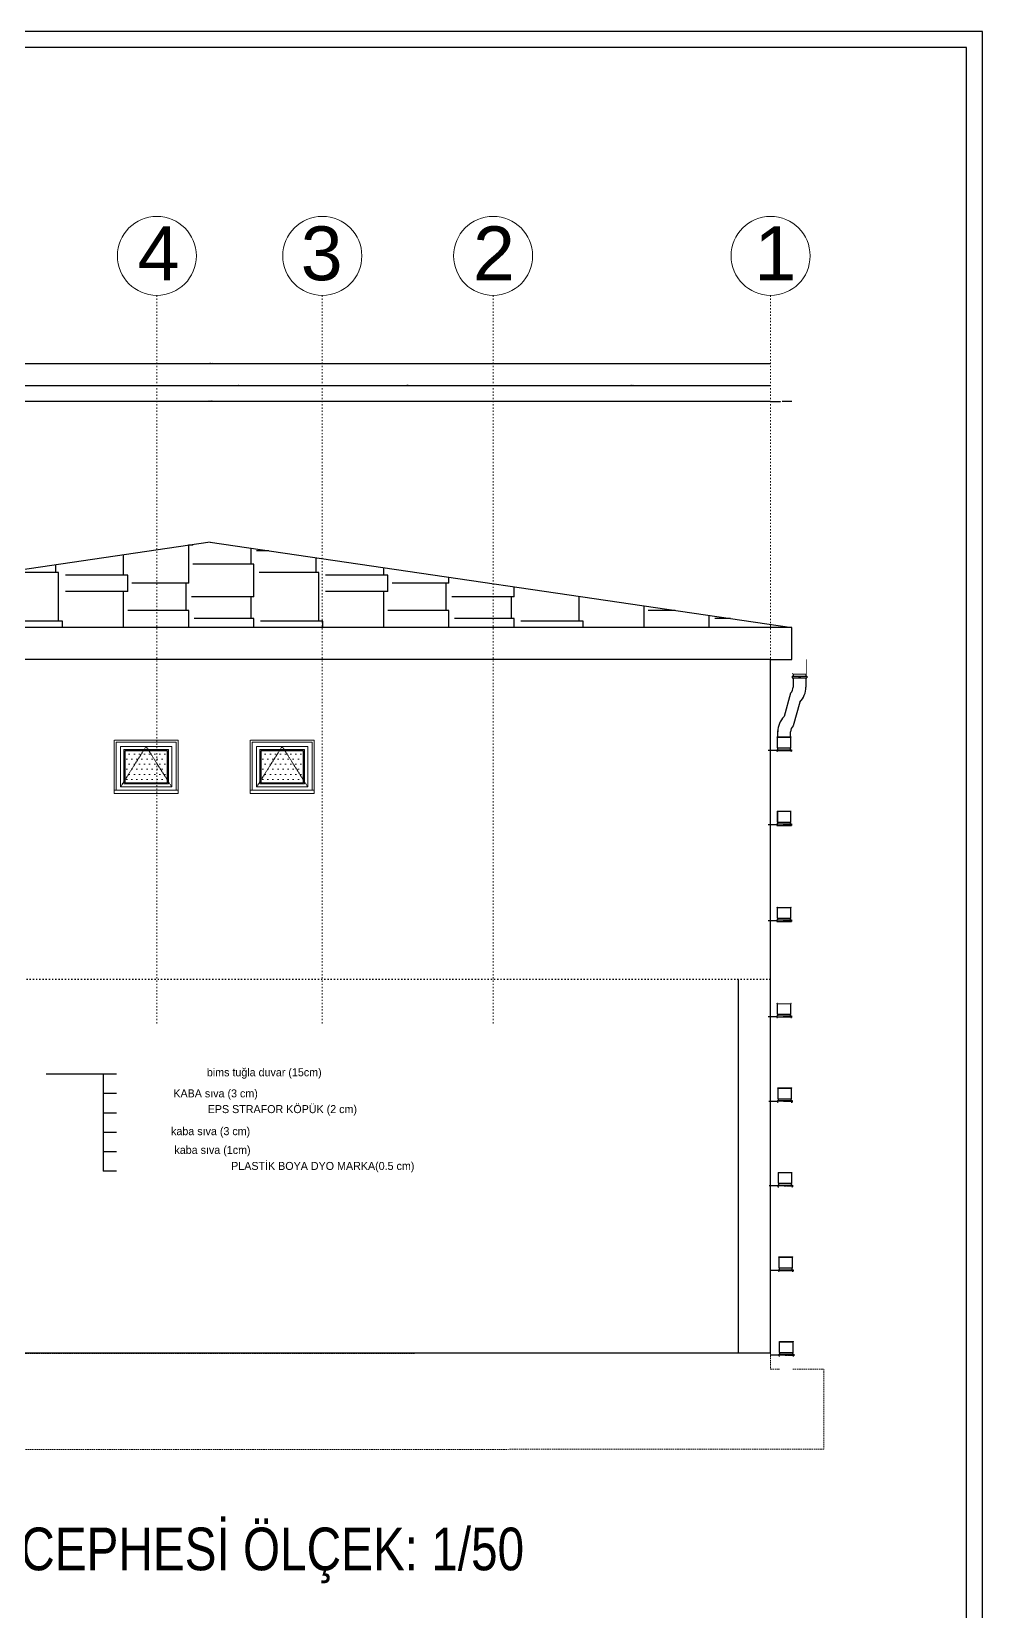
# Model space of a CAD drawing. Header units: centimetres. Extents: x -373760 to 14750, y -122502 to 29584.
# Drawn here: x -191455 to -182547, y -71393 to -56589 of the extents above; entities that cross this region are included whole.
import ezdxf
from ezdxf.enums import TextEntityAlignment as Align

# ---------------------------------------------------------------- set-up
doc = ezdxf.new("R2010")
doc.units = ezdxf.units.CM
doc.set_wipeout_variables(frame=1)
for name, pattern in [('ACAD_ISO03W100', [30, 12, -18]), ('DUZ', [0]), ('GOP TABYA_A BLOK_NK$0$2+1 B$0$HIDDEN', [0.375, 0.25, -0.125]), ('HIDDEN', [0.375, 0.25, -0.125])]:
    doc.linetypes.add(name, pattern=pattern)
for name, color, linetype in [('Aks', 7, 'Continuous'), ('CER', 4, 'Continuous'), ('GOR-010', 1, 'Continuous'), ('Standart', 7, 'Continuous'), ('Tarama', 253, 'Continuous')]:
    doc.layers.add(name, color=color, linetype=linetype)
for name, color, linetype, lineweight in [('AKSLAR-P', 211, 'Continuous', 9), ('denizlik', 233, 'Continuous', 18), ('duvar', 10, 'Continuous', 25), ('hidden', 2, 'HIDDEN', 20), ('KAPI', 205, 'Continuous', 25), ('MS YAZI', 7, 'DUZ', 15), ('YYM', 20, 'Continuous', 25), ('Ölçü iç KGK', 124, 'Continuous', 20)]:
    doc.layers.add(name, color=color, linetype=linetype, lineweight=lineweight)
doc.layers.add('TAŞ GRİ İNCE', color=7, linetype='Continuous', lineweight=20, true_color=0x3b617d)
doc.styles.get("Standard").update_dxf_attribs({"font": 'arial.ttf'})
doc.styles.add('YAZI', font='arial.ttf', dxfattribs={"height": 34})
doc.dimstyles.new('Aydın İç Ölçü', dxfattribs={"dimtxt": 7, "dimasz": 3, "dimexe": 0.18, "dimexo": 0.0625, "dimgap": 1, "dimtad": 0, "dimdec": 0, "dimzin": 0, "dimdsep": 46, "dimtxsty": 'Standard', "dimblk": 'DOT', "dimcen": 1, "dimse1": 1, "dimse2": 1, "dimclrd": 256, "dimclrt": 6, "dimadec": 0, "dimazin": 0, "dimtfac": 1, "dimtdec": 0, "dimtix": 1, "dimtofl": 0, "dimtmove": 0, "dimatfit": 3, "dimldrblk": 'DOT', "dimfxl": 1, "dimtolj": 1, "dimtzin": 0, "dimarcsym": 0})
doc.dimstyles.new('aydın ölçü', dxfattribs={"dimtxt": 10, "dimasz": 2.5, "dimexe": 5, "dimexo": 5, "dimtad": 1, "dimdec": 0, "dimtxsty": 'Standard', "dimblk": 'ARCHTICK', "dimcen": 2.5, "dimse1": 1, "dimse2": 1, "dimadec": 0, "dimazin": 0, "dimtfac": 1, "dimtdec": 0, "dimtix": 1, "dimtmove": 0, "dimatfit": 3, "dimfxl": 5, "dimfxlon": 1, "dimarcsym": 0})

# ---------------------------------------------------------------- blocks, each defined once
blk = doc.blocks.new('_ArchTick')
at = {"color": 0, "linetype": 'ByBlock', "const_width": 0.15}
blk.add_lwpolyline([(-0.5, -0.5), (0.5, 0.5)], dxfattribs=at)
blk = doc.blocks.new('*D691')
at = {"layer": 'Defpoints', "color": 0, "ltscale": 0.45, "transparency": 16777216}
for p in [(-195031, -59779), (-184532, -59779), (-195031, -60056)]:
    blk.add_point(p, dxfattribs=at)
at = {"layer": 'Ölçü iç KGK', "color": 0, "lineweight": -2, "ltscale": 0.45, "transparency": 16777216}
blk.add_line((-184532, -60056), (-195031, -60056), dxfattribs=at)
at = {"layer": 'Ölçü iç KGK', "color": 0, "lineweight": -2, "ltscale": 0.45, "transparency": 16777216, "xscale": 2.5, "yscale": 2.5, "zscale": 2.5, "rotation": 180}
blk.add_blockref('_ArchTick', (-195031, -60056), dxfattribs=at)
at = {"layer": 'Ölçü iç KGK', "color": 0, "lineweight": -2, "ltscale": 0.45, "transparency": 16777216, "xscale": 2.5, "yscale": 2.5, "zscale": 2.5}
blk.add_blockref('_ArchTick', (-184532, -60056), dxfattribs=at)
at = {"layer": 'Ölçü iç KGK', "color": 0, "lineweight": -2, "ltscale": 0.45, "transparency": 16777216, "insert": (-189781, -60050), "char_height": 10, "attachment_point": 5}
blk.add_mtext('10499', dxfattribs=at)
blk = doc.blocks.new('*D692')
at = {"layer": 'Defpoints', "color": 0, "ltscale": 0.45, "transparency": 16777216}
for p in [(-187132, -59834), (-187132, -59909), (-184532, -59834)]:
    blk.add_point(p, dxfattribs=at)
at = {"layer": 'Ölçü iç KGK', "color": 0, "lineweight": -2, "ltscale": 0.45, "transparency": 16777216}
blk.add_line((-184532, -59909), (-187132, -59909), dxfattribs=at)
at = {"layer": 'Ölçü iç KGK', "color": 0, "lineweight": -2, "ltscale": 0.45, "transparency": 16777216, "xscale": 2.5, "yscale": 2.5, "zscale": 2.5, "rotation": 180}
blk.add_blockref('_ArchTick', (-187132, -59909), dxfattribs=at)
at = {"layer": 'Ölçü iç KGK', "color": 0, "lineweight": -2, "ltscale": 0.45, "transparency": 16777216, "xscale": 2.5, "yscale": 2.5, "zscale": 2.5}
blk.add_blockref('_ArchTick', (-184532, -59909), dxfattribs=at)
at = {"layer": 'Ölçü iç KGK', "color": 0, "lineweight": -2, "ltscale": 0.45, "transparency": 16777216, "insert": (-185832, -59903), "char_height": 10, "attachment_point": 5}
blk.add_mtext('2600', dxfattribs=at)
blk = doc.blocks.new('*D693')
at = {"layer": 'Defpoints', "color": 0, "ltscale": 0.45, "transparency": 16777216}
for p in [(-188732, -59909), (-188732, -59909), (-187132, -59834)]:
    blk.add_point(p, dxfattribs=at)
at = {"layer": 'Ölçü iç KGK', "color": 0, "lineweight": -2, "ltscale": 0.45, "transparency": 16777216}
blk.add_line((-187132, -59909), (-188732, -59909), dxfattribs=at)
at = {"layer": 'Ölçü iç KGK', "color": 0, "lineweight": -2, "ltscale": 0.45, "transparency": 16777216, "xscale": 2.5, "yscale": 2.5, "zscale": 2.5, "rotation": 180}
blk.add_blockref('_ArchTick', (-188732, -59909), dxfattribs=at)
at = {"layer": 'Ölçü iç KGK', "color": 0, "lineweight": -2, "ltscale": 0.45, "transparency": 16777216, "xscale": 2.5, "yscale": 2.5, "zscale": 2.5}
blk.add_blockref('_ArchTick', (-187132, -59909), dxfattribs=at)
at = {"layer": 'Ölçü iç KGK', "color": 0, "lineweight": -2, "ltscale": 0.45, "transparency": 16777216, "insert": (-187932, -59903), "char_height": 10, "attachment_point": 5}
blk.add_mtext('1600', dxfattribs=at)
blk = doc.blocks.new('*D694')
at = {"layer": 'Defpoints', "color": 0, "ltscale": 0.45, "transparency": 16777216}
for p in [(-190282, -59909), (-190282, -59909), (-188732, -59909)]:
    blk.add_point(p, dxfattribs=at)
at = {"layer": 'Ölçü iç KGK', "color": 0, "lineweight": -2, "ltscale": 0.45, "transparency": 16777216}
blk.add_line((-188732, -59909), (-190282, -59909), dxfattribs=at)
at = {"layer": 'Ölçü iç KGK', "color": 0, "lineweight": -2, "ltscale": 0.45, "transparency": 16777216, "xscale": 2.5, "yscale": 2.5, "zscale": 2.5, "rotation": 180}
blk.add_blockref('_ArchTick', (-190282, -59909), dxfattribs=at)
at = {"layer": 'Ölçü iç KGK', "color": 0, "lineweight": -2, "ltscale": 0.45, "transparency": 16777216, "xscale": 2.5, "yscale": 2.5, "zscale": 2.5}
blk.add_blockref('_ArchTick', (-188732, -59909), dxfattribs=at)
at = {"layer": 'Ölçü iç KGK', "color": 0, "lineweight": -2, "ltscale": 0.45, "transparency": 16777216, "insert": (-189507, -59903), "char_height": 10, "attachment_point": 5}
blk.add_mtext('1550', dxfattribs=at)
blk = doc.blocks.new('*D695')
at = {"layer": 'Defpoints', "color": 0, "ltscale": 0.45, "transparency": 16777216}
for p in [(-195031, -59909), (-195031, -59909), (-190282, -59909)]:
    blk.add_point(p, dxfattribs=at)
at = {"layer": 'Ölçü iç KGK', "color": 0, "lineweight": -2, "ltscale": 0.45, "transparency": 16777216}
blk.add_line((-190282, -59909), (-195031, -59909), dxfattribs=at)
at = {"layer": 'Ölçü iç KGK', "color": 0, "lineweight": -2, "ltscale": 0.45, "transparency": 16777216, "xscale": 2.5, "yscale": 2.5, "zscale": 2.5, "rotation": 180}
blk.add_blockref('_ArchTick', (-195031, -59909), dxfattribs=at)
at = {"layer": 'Ölçü iç KGK', "color": 0, "lineweight": -2, "ltscale": 0.45, "transparency": 16777216, "xscale": 2.5, "yscale": 2.5, "zscale": 2.5}
blk.add_blockref('_ArchTick', (-190282, -59909), dxfattribs=at)
at = {"layer": 'Ölçü iç KGK', "color": 0, "lineweight": -2, "ltscale": 0.45, "transparency": 16777216, "insert": (-192656, -59903), "char_height": 10, "attachment_point": 5}
blk.add_mtext('4749', dxfattribs=at)
blk = doc.blocks.new('*D696')
at = {"layer": 'Defpoints', "color": 0, "ltscale": 0.45, "transparency": 16777216}
for p in [(-195031, -59595), (-184532, -59595), (-195031, -59702)]:
    blk.add_point(p, dxfattribs=at)
at = {"layer": 'Ölçü iç KGK', "color": 0, "lineweight": -2, "ltscale": 0.45, "transparency": 16777216}
blk.add_line((-184532, -59702), (-195031, -59702), dxfattribs=at)
at = {"layer": 'Ölçü iç KGK', "color": 0, "lineweight": -2, "ltscale": 0.45, "transparency": 16777216, "xscale": 2.5, "yscale": 2.5, "zscale": 2.5, "rotation": 180}
blk.add_blockref('_ArchTick', (-195031, -59702), dxfattribs=at)
at = {"layer": 'Ölçü iç KGK', "color": 0, "lineweight": -2, "ltscale": 0.45, "transparency": 16777216, "xscale": 2.5, "yscale": 2.5, "zscale": 2.5}
blk.add_blockref('_ArchTick', (-184532, -59702), dxfattribs=at)
at = {"layer": 'Ölçü iç KGK', "color": 0, "lineweight": -2, "ltscale": 0.45, "transparency": 16777216, "insert": (-189781, -59696), "char_height": 10, "attachment_point": 5}
blk.add_mtext('10499', dxfattribs=at)
blk = doc.blocks.new('_Dot')
at = {"color": 0, "linetype": 'ByBlock', "lineweight": -2}
blk.add_line((-0.5, 0), (-1, 0), dxfattribs=at)
at = {"color": 0, "linetype": 'ByBlock', "const_width": 0.5}
blk.add_lwpolyline([(-0.25, 0, 1), (0.25, 0, 1)], format="xyb", close=True, dxfattribs=at)
blk = doc.blocks.new('*D697')
at = {"layer": 'Defpoints', "color": 0, "ltscale": 0.45, "transparency": 16777216}
for p in [(-184532, -60056), (-184532, -60214), (-184332, -60214)]:
    blk.add_point(p, dxfattribs=at)
at = {"layer": 'Ölçü iç KGK', "lineweight": -2, "ltscale": 0.45, "transparency": 16777216}
for p, q in [((-184529, -60056), (-184440, -60056)), ((-184335, -60056), (-184423, -60056))]:
    blk.add_line(p, q, dxfattribs=at)
at = {"layer": 'Ölçü iç KGK', "lineweight": -2, "ltscale": 0.45, "transparency": 16777216, "xscale": 3, "yscale": 3, "zscale": 3, "rotation": 180}
blk.add_blockref('_Dot', (-184532, -60056), dxfattribs=at)
at = {"layer": 'Ölçü iç KGK', "lineweight": -2, "ltscale": 0.45, "transparency": 16777216, "xscale": 3, "yscale": 3, "zscale": 3}
blk.add_blockref('_Dot', (-184332, -60056), dxfattribs=at)
at = {"layer": 'Ölçü iç KGK', "color": 6, "lineweight": -2, "ltscale": 0.45, "transparency": 16777216, "insert": (-184432, -60056), "char_height": 7, "attachment_point": 5}
blk.add_mtext('\\A1;200', dxfattribs=at)

msp = doc.modelspace()

# ---------------------------------------------------------------- hatches: boundary and pattern name
at = {"layer": 'Tarama'}
h = msp.add_hatch(dxfattribs=at)
h.set_pattern_fill('AR-RSHKE', color=252, scale=2, angle=90)
h.set_pattern_definition([(90, (-79646.14, 62472.5), (-609.6, 1295.4), [304.8, -254, 355.6, -152.4, 457.2, -203.2]), (90, (-79671.54, 62777.3), (-609.6, 1295.4), [254, -965.2, 203.2, -304.8]), (90, (-79608.04, 63386.9), (-609.6, 1295.4), [152.4, -1574.8]), (180, (-79646.14, 62472.5), (-609.6, -431.8), [584.2, -1854.2]), (180, (-79646.14, 62777.3), (-609.6, -431.8), [571.5, -1866.9]), (180, (-79646.14, 63031.3), (-609.6, -431.8), [533.4, -1905]), (180, (-79608.04, 63386.9), (-609.6, -431.8), [584.2, -1854.2]), (180, (-79608.04, 63539.3), (-609.6, -431.8), [584.2, -1854.2]), (180, (-79646.14, 63996.5), (-609.6, -431.8), [558.8, -1879.6])])
h.paths.add_polyline_path([(-195030.98, -62143.4), (-195030.98, -62172.86), (-190281.65, -62172.86), (-190281.65, -61446.26)])
h.paths.add_polyline_path([(-189781.62, -61372.86), (-190281.65, -61446.26), (-190281.65, -62172.86), (-188731.63, -62172.86), (-188731.63, -61526.98)])
h.paths.add_polyline_path([(-187131.63, -62172.86), (-187131.63, -61761.84), (-188731.63, -61526.98), (-188731.63, -62172.86)])
h.paths.add_polyline_path([(-187131.63, -61761.84), (-187131.63, -62172.86), (-184531.62, -62172.86), (-184531.62, -62143.5)])

# ---------------------------------------------------------------- linework, layer by layer
at = {"layer": 'Aks', "color": 255, "linetype": 'GOP TABYA_A BLOK_NK$0$2+1 B$0$HIDDEN', "lineweight": 5, "ltscale": 55}
msp.add_lwpolyline([(-184531.62, -68972.86), (-184531.62, -69122.81), (-184031.62, -69122.81), (-184031.62, -69872.88), (-195531.33, -69878.72), (-195531.62, -69128.72), (-195031.62, -69128.72), (-195031.62, -68972.86), (-194731.62, -68978.72), (-184531.62, -68972.86)], dxfattribs=at)
at = {"layer": 'AKSLAR-P', "linetype": 'ACAD_ISO03W100'}
for p, q in [((-188731.63, -59060.83), (-188731.63, -65884.88)), ((-187131.63, -59060.83), (-187131.63, -65884.88))]:
    msp.add_line(p, q, dxfattribs=at)
at = {"layer": 'AKSLAR-P'}
for centre in [(-190281.65, -58690.61), (-188731.63, -58690.61), (-187131.63, -58690.61), (-184531.62, -58690.61)]:
    msp.add_circle(centre, 370.22, dxfattribs=at)
at = {"layer": 'CER', "color": 2}
for points in [[(-215852.52, -86588.86), (-182547.49, -86588.86), (-182547.49, -56588.86), (-215852.52, -56588.86)], [(-215702.52, -86438.86), (-182697.49, -86438.86), (-182697.49, -56738.86), (-215702.52, -56738.86)]]:
    msp.add_lwpolyline(points, close=True, dxfattribs=at)
at = {"layer": 'duvar', "ltscale": 0.45}
for p, q in [((-189781.62, -61372.86), (-195231.62, -62172.86)), ((-189781.62, -61372.86), (-184331.62, -62172.86)), ((-184331.62, -62172.86), (-195231.62, -62172.86)), ((-184331.62, -62472.86), (-184331.62, -62172.86)), ((-184531.62, -62472.86), (-195031.62, -62472.86)), ((-184531.62, -62472.86), (-184331.62, -62472.86))]:
    msp.add_line(p, q, dxfattribs=at)
at = {"layer": 'duvar'}
for p, q in [((-184531.62, -68972.86), (-184531.62, -62472.86)), ((-184831.62, -68972.86), (-184831.62, -65472.86)), ((-184531.62, -68972.86), (-195031.62, -68972.86))]:
    msp.add_line(p, q, dxfattribs=at)
at = {"layer": 'duvar', "linetype": 'ACAD_ISO03W100'}
msp.add_line((-184531.62, -65472.86), (-195031.62, -65472.86), dxfattribs=at)
at = {"layer": 'GOR-010', "color": 192}
for p, q in [((-184200.57, -62472.31), (-184200.57, -62605.11)), ((-184323, -62607.23), (-184323, -62605.11)), ((-184323, -62605.11), (-184197.39, -62605.11)), ((-184323, -62607.23), (-184323, -62605.11)), ((-184323, -62605.11), (-184197.39, -62605.11)), ((-184323, -62607.23), (-184323, -62605.11)), ((-184323, -62605.11), (-184197.39, -62605.11)), ((-184323, -62607.23), (-184197.39, -62607.23)), ((-184323, -62607.23), (-184197.39, -62607.23)), ((-184323, -62607.23), (-184197.39, -62607.23)), ((-184320.57, -62607.23), (-184320.57, -62628.37)), ((-184320.57, -62607.23), (-184320.57, -62628.37)), ((-184320.57, -62607.23), (-184320.57, -62628.37)), ((-184200.57, -62607.23), (-184200.57, -62628.37)), ((-184200.57, -62607.23), (-184200.57, -62628.37)), ((-184200.57, -62607.23), (-184200.57, -62628.37)), ((-184197.39, -62607.23), (-184197.39, -62605.11)), ((-184197.39, -62607.23), (-184197.39, -62605.11)), ((-184197.39, -62607.23), (-184197.39, -62605.11)), ((-184328.94, -62628.37), (-184328.94, -62643.37)), ((-184328.94, -62628.37), (-184265.39, -62628.37)), ((-184328.94, -62628.37), (-184328.94, -62643.37)), ((-184328.94, -62628.37), (-184265.39, -62628.37)), ((-184328.94, -62628.37), (-184328.94, -62643.37)), ((-184328.94, -62628.37), (-184265.39, -62628.37)), ((-184328.94, -62643.37), (-184265.63, -62643.37)), ((-184328.94, -62643.37), (-184265.63, -62643.37)), ((-184328.94, -62643.37), (-184265.63, -62643.37)), ((-184320.57, -62643.37), (-184320.57, -62730.97)), ((-184270.66, -62635.86), (-184248.34, -62635.86)), ((-184270.66, -62635.86), (-184248.34, -62635.86)), ((-184270.66, -62635.86), (-184248.34, -62635.86)), ((-184264.6, -62628.37), (-184260.26, -62628.37)), ((-184264.6, -62628.37), (-184264.6, -62643.37)), ((-184264.6, -62628.37), (-184260.26, -62628.37)), ((-184264.6, -62628.37), (-184264.6, -62643.37)), ((-184264.6, -62628.37), (-184260.26, -62628.37)), ((-184264.6, -62628.37), (-184264.6, -62643.37)), ((-184264.6, -62643.37), (-184260.26, -62643.37)), ((-184264.6, -62643.37), (-184260.26, -62643.37)), ((-184264.6, -62643.37), (-184260.26, -62643.37)), ((-184260.26, -62628.37), (-184260.26, -62643.37)), ((-184260.26, -62628.37), (-184260.26, -62643.37)), ((-184260.26, -62628.37), (-184260.26, -62643.37)), ((-184259.69, -62628.37), (-184259.69, -62643.37)), ((-184259.69, -62628.37), (-184255.35, -62628.37)), ((-184259.69, -62628.37), (-184259.69, -62643.37)), ((-184259.69, -62628.37), (-184255.35, -62628.37)), ((-184259.69, -62628.37), (-184259.69, -62643.37)), ((-184259.69, -62628.37), (-184255.35, -62628.37)), ((-184259.69, -62643.37), (-184255.35, -62643.37)), ((-184259.69, -62643.37), (-184255.35, -62643.37)), ((-184259.69, -62643.37), (-184255.35, -62643.37)), ((-184255.35, -62628.37), (-184255.35, -62643.37)), ((-184255.35, -62628.37), (-184255.35, -62643.37)), ((-184255.35, -62628.37), (-184255.35, -62643.37)), ((-184254.21, -62643.37), (-184191.28, -62643.37)), ((-184254.21, -62643.37), (-184191.28, -62643.37)), ((-184254.21, -62643.37), (-184191.28, -62643.37)), ((-184254.09, -62628.37), (-184191.28, -62628.37)), ((-184254.09, -62628.37), (-184191.28, -62628.37)), ((-184254.09, -62628.37), (-184191.28, -62628.37)), ((-184200.57, -62643.37), (-184200.57, -62730.97)), ((-184191.28, -62628.37), (-184191.28, -62643.37)), ((-184191.28, -62628.37), (-184191.28, -62643.37)), ((-184191.28, -62628.37), (-184191.28, -62643.37)), ((-184343.83, -62787.37), (-184405.7, -63007.88)), ((-184259.15, -62872.39), (-184320.85, -63093.27)), ((-184469.16, -63198.63), (-184337.92, -63198.63)), ((-184469.16, -63200.75), (-184469.16, -63198.63)), ((-184469.16, -63200.75), (-184337.92, -63200.75)), ((-184466.72, -63300.75), (-184466.72, -63200.75)), ((-184464.28, -63198.63), (-184464.28, -63141.95)), ((-184344.28, -63198.63), (-184344.28, -63149.84)), ((-184341.1, -63300.75), (-184341.1, -63200.75)), ((-184337.92, -63200.75), (-184337.92, -63198.63)), ((-184472.66, -63325.78), (-184553.51, -63325.78)), ((-184472.66, -63318.28), (-184472.66, -63333.28)), ((-184472.66, -63318.28), (-184409.1, -63318.28)), ((-184472.66, -63333.28), (-184409.35, -63333.28)), ((-184466.72, -63300.75), (-184463.54, -63303.93)), ((-184466.72, -63300.75), (-184341.1, -63300.75)), ((-184466.72, -63300.75), (-184463.54, -63303.93)), ((-184463.54, -63318.28), (-184463.54, -63303.93)), ((-184414.38, -63325.76), (-184392.06, -63325.76)), ((-184408.31, -63318.28), (-184403.98, -63318.28)), ((-184408.31, -63318.28), (-184408.31, -63333.28)), ((-184408.31, -63333.28), (-184403.98, -63333.28)), ((-184403.98, -63318.28), (-184403.98, -63333.28)), ((-184403.4, -63318.28), (-184403.4, -63333.28)), ((-184403.4, -63318.28), (-184399.07, -63318.28)), ((-184403.4, -63333.28), (-184399.07, -63333.28)), ((-184399.07, -63318.28), (-184399.07, -63333.28)), ((-184397.92, -63333.28), (-184334.99, -63333.28)), ((-184397.8, -63318.28), (-184334.99, -63318.28)), ((-184387.66, -63325.78), (-184334.99, -63325.78)), ((-184341.1, -63300.75), (-184344.28, -63303.93)), ((-184344.28, -63318.28), (-184344.28, -63303.93)), ((-184334.99, -63318.28), (-184334.99, -63333.28)), ((-184469.16, -64795.72), (-184469.16, -64793.6)), ((-184469.16, -64793.6), (-184337.92, -64793.6)), ((-184469.16, -64795.72), (-184337.92, -64795.72)), ((-184337.92, -64795.72), (-184337.92, -64793.6)), ((-184469.16, -65693.6), (-184337.92, -65693.6)), ((-184469.16, -65695.72), (-184469.16, -65693.6)), ((-184469.16, -65695.72), (-184337.92, -65695.72)), ((-184466.72, -65795.72), (-184466.72, -65695.72)), ((-184341.1, -65795.72), (-184341.1, -65695.72)), ((-184337.92, -65695.72), (-184337.92, -65693.6)), ((-184472.66, -65820.75), (-184553.51, -65820.75)), ((-184472.66, -65813.25), (-184472.66, -65828.25)), ((-184472.66, -65813.25), (-184409.1, -65813.25)), ((-184472.66, -65828.25), (-184409.35, -65828.25)), ((-184466.72, -65795.72), (-184463.54, -65798.9)), ((-184466.72, -65795.72), (-184341.1, -65795.72)), ((-184466.72, -65795.72), (-184463.54, -65798.9)), ((-184463.54, -65813.25), (-184463.54, -65798.9)), ((-184414.38, -65820.73), (-184392.06, -65820.73)), ((-184408.31, -65813.25), (-184403.98, -65813.25)), ((-184408.31, -65813.25), (-184408.31, -65828.25)), ((-184408.31, -65828.25), (-184403.98, -65828.25)), ((-184403.98, -65813.25), (-184403.98, -65828.25)), ((-184403.4, -65813.25), (-184403.4, -65828.25)), ((-184403.4, -65813.25), (-184399.07, -65813.25)), ((-184403.4, -65828.25), (-184399.07, -65828.25)), ((-184399.07, -65813.25), (-184399.07, -65828.25)), ((-184397.92, -65828.25), (-184334.99, -65828.25)), ((-184397.8, -65813.25), (-184334.99, -65813.25)), ((-184387.66, -65820.75), (-184334.99, -65820.75)), ((-184341.1, -65795.72), (-184344.28, -65798.9)), ((-184344.28, -65813.25), (-184344.28, -65798.9)), ((-184334.99, -65813.25), (-184334.99, -65828.25)), ((-184467.78, -66613.41), (-184548.64, -66613.41)), ((-184467.78, -66605.91), (-184467.78, -66620.91)), ((-184467.78, -66605.91), (-184404.23, -66605.91)), ((-184461.85, -66588.38), (-184458.67, -66591.56)), ((-184461.85, -66588.38), (-184336.23, -66588.38)), ((-184461.85, -66588.38), (-184458.67, -66591.56)), ((-184458.67, -66605.91), (-184458.67, -66591.56)), ((-184409.51, -66613.39), (-184387.18, -66613.39)), ((-184403.44, -66605.91), (-184399.11, -66605.91)), ((-184403.44, -66605.91), (-184403.44, -66620.91)), ((-184399.11, -66605.91), (-184399.11, -66620.91)), ((-184398.53, -66605.91), (-184398.53, -66620.91)), ((-184398.53, -66605.91), (-184394.2, -66605.91)), ((-184394.2, -66605.91), (-184394.2, -66620.91)), ((-184392.93, -66605.91), (-184330.12, -66605.91)), ((-184382.78, -66613.41), (-184330.12, -66613.41)), ((-184336.23, -66588.38), (-184339.41, -66591.56)), ((-184339.41, -66605.91), (-184339.41, -66591.56)), ((-184330.12, -66605.91), (-184330.12, -66620.91)), ((-184467.78, -66620.91), (-184404.48, -66620.91)), ((-184403.44, -66620.91), (-184399.11, -66620.91)), ((-184398.53, -66620.91), (-184394.2, -66620.91)), ((-184393.05, -66620.91), (-184330.12, -66620.91)), ((-184462.91, -67406.07), (-184543.77, -67406.07)), ((-184462.91, -67398.57), (-184462.91, -67413.57)), ((-184462.91, -67398.57), (-184399.36, -67398.57)), ((-184462.91, -67413.57), (-184399.61, -67413.57)), ((-184456.98, -67381.04), (-184453.8, -67384.22)), ((-184456.98, -67381.04), (-184331.36, -67381.04)), ((-184456.98, -67381.04), (-184453.8, -67384.22)), ((-184453.8, -67398.57), (-184453.8, -67384.22)), ((-184404.63, -67406.05), (-184382.31, -67406.05)), ((-184398.57, -67398.57), (-184394.23, -67398.57)), ((-184398.57, -67398.57), (-184398.57, -67413.57)), ((-184398.57, -67413.57), (-184394.23, -67413.57)), ((-184394.23, -67398.57), (-184394.23, -67413.57)), ((-184393.66, -67398.57), (-184393.66, -67413.57)), ((-184393.66, -67398.57), (-184389.32, -67398.57)), ((-184393.66, -67413.57), (-184389.32, -67413.57)), ((-184389.32, -67398.57), (-184389.32, -67413.57)), ((-184388.18, -67413.57), (-184325.25, -67413.57)), ((-184388.06, -67398.57), (-184325.25, -67398.57)), ((-184377.91, -67406.07), (-184325.25, -67406.07)), ((-184331.36, -67381.04), (-184334.54, -67384.22)), ((-184334.54, -67398.57), (-184334.54, -67384.22)), ((-184325.25, -67398.57), (-184325.25, -67413.57)), ((-184458.04, -68198.73), (-184538.9, -68198.73)), ((-184458.04, -68191.23), (-184458.04, -68206.23)), ((-184458.04, -68191.23), (-184394.49, -68191.23)), ((-184458.04, -68206.23), (-184394.73, -68206.23)), ((-184452.1, -68173.7), (-184448.92, -68176.88)), ((-184452.1, -68173.7), (-184326.49, -68173.7)), ((-184452.1, -68173.7), (-184448.92, -68176.88)), ((-184448.92, -68191.23), (-184448.92, -68176.88)), ((-184399.76, -68198.71), (-184377.44, -68198.71)), ((-184393.7, -68191.23), (-184389.36, -68191.23)), ((-184393.7, -68191.23), (-184393.7, -68206.23)), ((-184393.7, -68206.23), (-184389.36, -68206.23)), ((-184389.36, -68191.23), (-184389.36, -68206.23)), ((-184388.79, -68191.23), (-184388.79, -68206.23)), ((-184388.79, -68191.23), (-184384.45, -68191.23)), ((-184388.79, -68206.23), (-184384.45, -68206.23)), ((-184384.45, -68191.23), (-184384.45, -68206.23)), ((-184383.31, -68206.23), (-184320.38, -68206.23)), ((-184383.18, -68191.23), (-184320.38, -68191.23)), ((-184373.04, -68198.73), (-184320.38, -68198.73)), ((-184326.49, -68173.7), (-184329.67, -68176.88)), ((-184329.67, -68191.23), (-184329.67, -68176.88)), ((-184320.38, -68191.23), (-184320.38, -68206.23)), ((-184453.17, -68983.89), (-184453.17, -68998.89)), ((-184453.17, -68983.89), (-184389.62, -68983.89)), ((-184447.23, -68966.36), (-184444.05, -68969.54)), ((-184447.23, -68966.36), (-184321.62, -68966.36)), ((-184447.23, -68966.36), (-184444.05, -68969.54)), ((-184444.05, -68983.89), (-184444.05, -68969.54)), ((-184388.82, -68983.89), (-184384.49, -68983.89)), ((-184388.82, -68983.89), (-184388.82, -68998.89)), ((-184384.49, -68983.89), (-184384.49, -68998.89)), ((-184383.91, -68983.89), (-184383.91, -68998.89)), ((-184383.91, -68983.89), (-184379.58, -68983.89)), ((-184379.58, -68983.89), (-184379.58, -68998.89)), ((-184378.31, -68983.89), (-184315.5, -68983.89)), ((-184321.62, -68966.36), (-184324.8, -68969.54)), ((-184324.8, -68983.89), (-184324.8, -68969.54)), ((-184315.5, -68983.89), (-184315.5, -68998.89)), ((-184453.17, -68991.39), (-184534.02, -68991.39)), ((-184453.17, -68998.89), (-184389.86, -68998.89)), ((-184394.89, -68991.37), (-184372.57, -68991.37)), ((-184388.82, -68998.89), (-184384.49, -68998.89)), ((-184383.91, -68998.89), (-184379.58, -68998.89)), ((-184378.44, -68998.89), (-184315.5, -68998.89)), ((-184368.17, -68991.39), (-184315.5, -68991.39))]:
    msp.add_line(p, q, dxfattribs=at)
for centre, radius, start, end in [((-184400.57, -62730.97), 80, 315, 0), ((-184400.57, -62730.97), 200, 315, 0), ((-184264.28, -63149.84), 200, 135, 180), ((-184264.28, -63149.84), 80, 135, 180)]:
    msp.add_arc(centre, radius, start, end, dxfattribs=at)
at = {"layer": 'hidden', "color": 252, "ltscale": 20}
for points in [[(-190682.22, -63727.41), (-190082.22, -63727.41), (-190082.22, -63227.41), (-190682.22, -63227.41)], [(-189407.44, -63727.41), (-188807.44, -63727.41), (-188807.44, -63227.41), (-189407.44, -63227.41)]]:
    msp.add_lwpolyline(points, close=True, dxfattribs=at)
at = {"layer": 'KAPI', "ltscale": 0.5}
for points in [[(-190582.22, -63627.41), (-190182.22, -63627.41), (-190182.22, -63327.41), (-190582.22, -63327.41)], [(-189307.44, -63627.41), (-188907.44, -63627.41), (-188907.44, -63327.41), (-189307.44, -63327.41)]]:
    msp.add_lwpolyline(points, close=True, dxfattribs=at)
at = {"layer": 'Standart'}
for p, q in [((-190658.72, -66359.16), (-191317.35, -66359.16)), ((-190784.48, -66359.16), (-190784.48, -67268.55)), ((-190658.72, -66359.16), (-190784.48, -66359.16)), ((-190658.72, -66541.04), (-190784.48, -66541.04)), ((-190658.72, -66722.92), (-190784.48, -66722.92)), ((-190658.72, -66904.8), (-190784.48, -66904.8)), ((-190658.72, -67086.67), (-190784.48, -67086.67)), ((-190658.72, -67268.55), (-190784.48, -67268.55))]:
    msp.add_line(p, q, dxfattribs=at)
at = {"layer": 'YYM', "color": 240, "true_color": 0xed1f24, "extrusion": (0, 0, -1)}
msp.add_line((-184464.28, -63333.28), (-184344.28, -63333.28), dxfattribs=at)

# ---------------------------------------------------------------- texts
at = {"char_height": 75, "width": 4016.1054, "attachment_point": 3}
for s, insert in [('{\\fBankGothic Lt BT|b0|i0|c162|p34;bims tuğla duvar (15cm)}', (-188737.63, -66303.58)), ('{\\fBankGothic Lt BT|b0|i0|c162|p34;KABA sıva (3 cm)}', (-189335.69, -66501.34)), ('{\\fBankGothic Lt BT|b0|i0|c162|p34;\\PEPS STRAFOR KÖPÜK (2 cm)}', (-188406.47, -66523.62)), ('{\\fBankGothic Lt BT|b0|i0|c162|p34;kaba sıva (3 cm)}', (-189407.24, -66855.36)), ('{\\fBankGothic Lt BT|b0|i0|c162|p34;kaba sıva (1cm)}', (-189403.55, -67031.11)), ('{\\fBankGothic Lt BT|b0|i0|c162|p34;PLASTİK BOYA DYO MARKA(0.5 cm)}', (-187869.1, -67181.23))]:
    msp.add_mtext(s, dxfattribs=dict(at, insert=insert))
at = {"layer": 'AKSLAR-P'}
for s, p in [('4', (-190460.8, -58919.08, -275161.01)), ('3', (-188933.49, -58919.08, -275161.01)), ('2', (-187319.38, -58919.08, -275161.01)), ('1', (-184683.22, -58919.08, -275161.01))]:
    msp.add_text(s, height=504.66, rotation=359.999996, dxfattribs=at).set_placement(p)
at = {"layer": 'MS YAZI', "style": 'YAZI', "width": 0.8}
msp.add_text('KUZEY CEPHESİ ÖLÇEK: 1/50', height=400, dxfattribs=at).set_placement((-190008.18, -70807.68), align=Align.MIDDLE_CENTER)

# ---------------------------------------------------------------- dimensions: what is measured, and where the dimension line sits
at = {"layer": 'Ölçü iç KGK', "lineweight": -2, "ltscale": 0.45}
for base, p1, p2, dimstyle, picture, middle in [((-195030.98, -59702.04), (-184531.62, -59595.01), (-195030.98, -59595.01), 'aydın ölçü', '*D696', (-189781.3, -59696.31)), ((-195030.98, -60055.91), (-184531.62, -59778.61), (-195030.98, -59778.61), 'aydın ölçü', '*D691', (-189781.3, -60050.18)), ((-187131.63, -59908.89), (-184531.62, -59833.79), (-187131.63, -59833.79), 'aydın ölçü', '*D692', (-185831.62, -59903.15)), ((-184531.62, -60055.91), (-184331.62, -60213.89), (-184531.62, -60213.89), 'Aydın İç Ölçü', '*D697', (-184431.62, -60055.91))]:
    dim = msp.add_linear_dim(base=base, p1=p1, p2=p2, angle=180, dimstyle=dimstyle, dxfattribs=at)
    dim.commit()
    dim.dimension.update_dxf_attribs({"geometry": picture, "text_midpoint": middle})
for base, p1, p2, picture, middle in [((-195030.98, -59908.89), (-190281.65, -59908.89), (-195030.98, -59908.89), '*D695', (-192656.32, -59903.15)), ((-190281.65, -59908.89), (-188731.63, -59908.89), (-190281.65, -59908.89), '*D694', (-189506.64, -59903.15)), ((-188731.63, -59908.89), (-187131.63, -59833.79), (-188731.63, -59908.89), '*D693', (-187931.63, -59903.15))]:
    dim = msp.add_linear_dim(base=base, p1=p1, p2=p2, angle=180, dimstyle='aydın ölçü', override={"dimtmove": 1}, dxfattribs=at)
    dim.commit()
    dim.dimension.update_dxf_attribs({"geometry": picture, "text_midpoint": middle})

# ---------------------------------------------------------------- next in the draw order: wipeouts: each hides what was drawn before it
for points in [[(-190682.22, -63727.41), (-190682.22, -63697.42), (-190082.22, -63697.42), (-190082.22, -63727.41)], [(-189407.44, -63727.41), (-189407.44, -63697.42), (-188807.44, -63697.42), (-188807.44, -63727.41)]]:
    msp.add_wipeout(points).dxf.layer = 'denizlik'
at = {"color": 192}
for points in [[(-184320.57, -62472.86), (-184200.57, -62472.86), (-184200.57, -62605.11), (-184320.57, -62605.11)], [(-184464.28, -63333.28), (-184344.28, -63333.28), (-184344.28, -64098.63), (-184464.28, -64098.63)], [(-184464.28, -64928.25), (-184344.28, -64928.25), (-184344.28, -65693.6), (-184464.28, -65693.6)], [(-184464.28, -65828.25), (-184344.28, -65828.25), (-184344.28, -66486.26), (-184464.28, -66486.26)]]:
    msp.add_wipeout(points, dxfattribs=at).dxf.layer = 'GOR-010'

# ---------------------------------------------------------------- next in the draw order: hatches: boundary and pattern name
at = {"layer": 'Tarama', "lineweight": 0, "ltscale": 20}
h = msp.add_hatch(dxfattribs=at)
h.set_pattern_fill('DOTS', color=251, scale=30)
h.set_pattern_definition([(0, (-5999361.453, -42118329.23), (23.8125, 47.625), [0, -47.625])])
h.paths.add_polyline_path([(-190582.22, -63627.41), (-190182.22, -63627.41), (-190182.22, -63327.41), (-190582.22, -63327.41)])
h = msp.add_hatch(dxfattribs=at)
h.set_pattern_fill('DOTS', color=251, scale=30)
h.set_pattern_definition([(0, (-5998086.673, -42118329.23), (23.8125, 47.625), [0, -47.625])])
h.paths.add_polyline_path([(-189307.44, -63627.41), (-188907.44, -63627.41), (-188907.44, -63327.41), (-189307.44, -63327.41)])

# ---------------------------------------------------------------- next in the draw order: linework, layer by layer
at = {"layer": 'AKSLAR-P', "linetype": 'ACAD_ISO03W100'}
msp.add_line((-190281.65, -59060.83), (-190281.65, -65884.88), dxfattribs=at)
at = {"layer": 'denizlik'}
for points in [[(-190082.22, -63727.41), (-190082.22, -63697.41), (-190682.22, -63697.42), (-190682.22, -63727.41)], [(-188807.44, -63727.41), (-188807.44, -63697.41), (-189407.44, -63697.42), (-189407.44, -63727.41)]]:
    msp.add_lwpolyline(points, close=True, dxfattribs=at)
at = {"layer": 'GOR-010', "color": 192}
for p, q in [((-184469.16, -63895.72), (-184469.16, -63893.6)), ((-184469.16, -63893.6), (-184337.92, -63893.6)), ((-184469.16, -63895.72), (-184337.92, -63895.72)), ((-184337.92, -63895.72), (-184337.92, -63893.6)), ((-184466.72, -64895.72), (-184466.72, -64795.72)), ((-184341.1, -64895.72), (-184341.1, -64795.72)), ((-184472.66, -64920.75), (-184553.51, -64920.75)), ((-184472.66, -64913.25), (-184409.1, -64913.25)), ((-184472.66, -64913.25), (-184472.66, -64928.25)), ((-184472.66, -64928.25), (-184409.35, -64928.25)), ((-184466.72, -64895.72), (-184463.54, -64898.9)), ((-184466.72, -64895.72), (-184341.1, -64895.72)), ((-184466.72, -64895.72), (-184463.54, -64898.9)), ((-184463.54, -64913.25), (-184463.54, -64898.9)), ((-184414.38, -64920.73), (-184392.06, -64920.73)), ((-184408.31, -64913.25), (-184408.31, -64928.25)), ((-184408.31, -64913.25), (-184403.98, -64913.25)), ((-184408.31, -64928.25), (-184403.98, -64928.25)), ((-184403.98, -64913.25), (-184403.98, -64928.25)), ((-184403.4, -64913.25), (-184399.07, -64913.25)), ((-184403.4, -64913.25), (-184403.4, -64928.25)), ((-184403.4, -64928.25), (-184399.07, -64928.25)), ((-184399.07, -64913.25), (-184399.07, -64928.25)), ((-184397.92, -64928.25), (-184334.99, -64928.25)), ((-184397.8, -64913.25), (-184334.99, -64913.25)), ((-184387.66, -64920.75), (-184334.99, -64920.75)), ((-184341.1, -64895.72), (-184344.28, -64898.9)), ((-184344.28, -64913.25), (-184344.28, -64898.9)), ((-184334.99, -64913.25), (-184334.99, -64928.25)), ((-184464.28, -66486.26), (-184333.05, -66486.26)), ((-184464.28, -66488.38), (-184464.28, -66486.26)), ((-184464.28, -66488.38), (-184333.05, -66488.38)), ((-184461.85, -66588.38), (-184461.85, -66488.38)), ((-184336.23, -66588.38), (-184336.23, -66488.38)), ((-184333.05, -66488.38), (-184333.05, -66486.26))]:
    msp.add_line(p, q, dxfattribs=at)
at = {"layer": 'hidden', "color": 252, "ltscale": 20}
for points in [[(-190622.22, -63667.41), (-190382.22, -63287.41), (-190142.22, -63667.41)], [(-189347.44, -63667.41), (-189107.44, -63287.41), (-188867.44, -63667.41)]]:
    msp.add_lwpolyline(points, dxfattribs=at)
at = {"layer": 'TAŞ GRİ İNCE', "ltscale": 5}
for points in [[(-190662.22, -63697.41), (-190102.22, -63697.41), (-190102.22, -63247.41), (-190662.22, -63247.41)], [(-190622.22, -63667.41), (-190142.22, -63667.41), (-190142.22, -63287.41), (-190622.22, -63287.41)], [(-190592.22, -63637.41), (-190172.22, -63637.41), (-190172.22, -63317.41), (-190592.22, -63317.41)], [(-189387.44, -63697.41), (-188827.44, -63697.41), (-188827.44, -63247.41), (-189387.44, -63247.41)], [(-189347.44, -63667.41), (-188867.44, -63667.41), (-188867.44, -63287.41), (-189347.44, -63287.41)], [(-189317.44, -63637.41), (-188897.44, -63637.41), (-188897.44, -63317.41), (-189317.44, -63317.41)]]:
    msp.add_lwpolyline(points, close=True, dxfattribs=at)

# ---------------------------------------------------------------- next in the draw order: wipeouts: each hides what was drawn before it
at = {"color": 192}
for points in [[(-184464.28, -64028.25), (-184344.28, -64028.25), (-184344.28, -64793.6), (-184464.28, -64793.6)], [(-184459.41, -66620.91), (-184339.41, -66620.91), (-184339.41, -67278.92), (-184459.41, -67278.92)]]:
    msp.add_wipeout(points, dxfattribs=at).dxf.layer = 'GOR-010'

# ---------------------------------------------------------------- next in the draw order: linework, layer by layer
at = {"layer": 'AKSLAR-P', "linetype": 'ACAD_ISO03W100'}
msp.add_line((-184531.62, -59060.83), (-184531.62, -65884.88), dxfattribs=at)
at = {"layer": 'GOR-010', "color": 192}
for p, q in [((-184466.72, -63995.72), (-184466.72, -63895.72)), ((-184341.1, -63995.72), (-184341.1, -63895.72)), ((-184472.66, -64020.75), (-184553.51, -64020.75)), ((-184472.66, -64013.25), (-184409.1, -64013.25)), ((-184472.66, -64013.25), (-184472.66, -64028.25)), ((-184472.66, -64028.25), (-184409.35, -64028.25)), ((-184466.72, -63995.72), (-184463.54, -63998.9)), ((-184466.72, -63995.72), (-184341.1, -63995.72)), ((-184466.72, -63995.72), (-184463.54, -63998.9)), ((-184463.54, -64013.25), (-184463.54, -63998.9)), ((-184414.38, -64020.73), (-184392.06, -64020.73)), ((-184408.31, -64013.25), (-184408.31, -64028.25)), ((-184408.31, -64013.25), (-184403.98, -64013.25)), ((-184408.31, -64028.25), (-184403.98, -64028.25)), ((-184403.98, -64013.25), (-184403.98, -64028.25)), ((-184403.4, -64013.25), (-184399.07, -64013.25)), ((-184403.4, -64013.25), (-184403.4, -64028.25)), ((-184403.4, -64028.25), (-184399.07, -64028.25)), ((-184399.07, -64013.25), (-184399.07, -64028.25)), ((-184397.92, -64028.25), (-184334.99, -64028.25)), ((-184397.8, -64013.25), (-184334.99, -64013.25)), ((-184387.66, -64020.75), (-184334.99, -64020.75)), ((-184341.1, -63995.72), (-184344.28, -63998.9)), ((-184344.28, -64013.25), (-184344.28, -63998.9)), ((-184334.99, -64013.25), (-184334.99, -64028.25)), ((-184459.41, -67278.92), (-184328.18, -67278.92)), ((-184459.41, -67281.04), (-184459.41, -67278.92)), ((-184459.41, -67281.04), (-184328.18, -67281.04)), ((-184456.98, -67381.04), (-184456.98, -67281.04)), ((-184331.36, -67381.04), (-184331.36, -67281.04)), ((-184328.18, -67281.04), (-184328.18, -67278.92))]:
    msp.add_line(p, q, dxfattribs=at)

# ---------------------------------------------------------------- next in the draw order: wipeouts: each hides what was drawn before it
at = {"color": 192}
msp.add_wipeout([(-184454.54, -67413.57), (-184334.54, -67413.57), (-184334.54, -68071.58), (-184454.54, -68071.58)], dxfattribs=at).dxf.layer = 'GOR-010'

# ---------------------------------------------------------------- next in the draw order: linework, layer by layer
at = {"layer": 'GOR-010', "color": 192}
for p, q in [((-184454.54, -68071.58), (-184323.31, -68071.58)), ((-184454.54, -68073.7), (-184454.54, -68071.58)), ((-184454.54, -68073.7), (-184323.31, -68073.7)), ((-184452.1, -68173.7), (-184452.1, -68073.7)), ((-184326.49, -68173.7), (-184326.49, -68073.7)), ((-184323.31, -68073.7), (-184323.31, -68071.58))]:
    msp.add_line(p, q, dxfattribs=at)

# ---------------------------------------------------------------- next in the draw order: wipeouts: each hides what was drawn before it
at = {"color": 192}
msp.add_wipeout([(-184449.67, -68206.23), (-184329.67, -68206.23), (-184329.67, -68864.24), (-184449.67, -68864.24)], dxfattribs=at).dxf.layer = 'GOR-010'

# ---------------------------------------------------------------- next in the draw order: linework, layer by layer
at = {"layer": 'GOR-010', "color": 192}
for p, q in [((-184449.67, -68864.24), (-184318.44, -68864.24)), ((-184449.67, -68866.36), (-184449.67, -68864.24)), ((-184449.67, -68866.36), (-184318.44, -68866.36)), ((-184447.23, -68966.36), (-184447.23, -68866.36)), ((-184321.62, -68966.36), (-184321.62, -68866.36)), ((-184318.44, -68866.36), (-184318.44, -68864.24))]:
    msp.add_line(p, q, dxfattribs=at)

# ---------------------------------------------------------------- next in the draw order: wipeouts: each hides what was drawn before it
at = {"color": 192}
msp.add_wipeout([(-184444.8, -68998.89), (-184324.8, -68998.89), (-184324.8, -69656.9), (-184444.8, -69656.9)], dxfattribs=at).dxf.layer = 'GOR-010'

doc.saveas('drawing.dxf')
